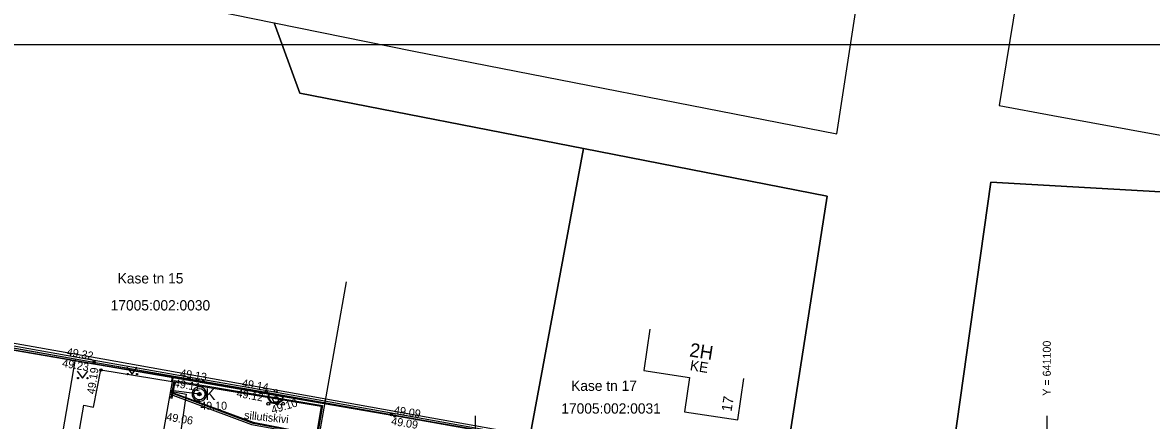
# Model space of a CAD drawing. Extents: x 640539 to 641242, y 6455746 to 6456171.
# Drawn here: x 641010.4 to 641109.2, y 6456051.6 to 6456086.4 of the extents above; entities that cross this region are included whole.
import ezdxf

# ---------------------------------------------------------------- set-up
doc = ezdxf.new("R2010")
doc.units = 0
for name, color, linetype in [('AED', 7, 'Continuous'), ('HALJASTUS', 7, 'Continuous'), ('HOONE', 7, 'Continuous'), ('KORGUS-EH2000', 7, 'Continuous'), ('MOOTPIIR', 7, 'Continuous'), ('MPKAABEL', 7, 'Continuous'), ('MPOHULIIN', 7, 'Continuous'), ('PIIR', 7, 'Continuous'), ('PUU', 7, 'Continuous'), ('RAJATIS', 7, 'Continuous'), ('TEE', 7, 'Continuous'), ('VKAEV', 7, 'Continuous'), ('VORK', 7, 'Continuous'), ('VORMISTUS', 7, 'Continuous'), ('VTRASS', 7, 'Continuous')]:
    doc.layers.add(name, color=color, linetype=linetype)

msp = doc.modelspace()

# ---------------------------------------------------------------- linework, layer by layer
at = {"layer": 'AED'}
for points in [[(640989.599, 6456061.487), (640989.637, 6456061.693), (641003.88, 6456059.133), (641016.679, 6456056.886), (641025.061, 6456055.382), (641031.611, 6456054.238), (641042.984, 6456052.211), (641054.925, 6456050.085), (641062.931, 6456048.649), (641076.58, 6456046.172), (641076.542, 6456045.965), (641062.894, 6456048.442), (641054.888, 6456049.878), (641042.947, 6456052.004), (641031.574, 6456054.031), (641025.024, 6456055.175), (641016.643, 6456056.679), (641003.843, 6456058.926), (640989.599, 6456061.487)], [(640989.716, 6456061.493), (641003.886, 6456058.954), (641016.641, 6456056.706), (641024.998, 6456055.238), (641031.717, 6456054.083)], [(641031.717, 6456054.083), (641042.663, 6456052.11), (641054.778, 6456049.975), (641076.474, 6456046.018), (641076.562, 6456046.363), (641077.173, 6456048.759)]]:
    msp.add_lwpolyline(points, dxfattribs=at)
at = {"layer": 'HALJASTUS'}
for p, q in [((641015.191, 6456055.912), (641015.654, 6456055.305)), ((641015.654, 6456055.305), (641016.1, 6456055.912)), ((641019.529, 6456056.262), (641019.992, 6456055.655)), ((641019.992, 6456055.655), (641020.438, 6456056.262))]:
    msp.add_line(p, q, dxfattribs=at)
msp.add_lwpolyline([(641015, 6456056.967), (641012.362, 6456041.533), (641025.181, 6456038.952), (641024.75, 6456037.055), (641006.919, 6456040.13), (640986.476, 6456043.253)], dxfattribs=at)
for centre in [(641019.591, 6456055.655), (641020.42, 6456055.655), (641015.253, 6456055.305), (641016.082, 6456055.305)]:
    msp.add_circle(centre, 0.055, dxfattribs=at)
at = {"layer": 'HOONE'}
for points in [[(641065.286, 6456059.571), (641064.741, 6456055.96), (641068.757, 6456055.353), (641068.305, 6456052.362), (641072.961, 6456051.659), (641073.506, 6456055.267)], [(641017.259, 6456056.021), (641023.499, 6456055.02), (641023.205, 6456053.366), (641021.796, 6456045.441), (641023.245, 6456045.196), (641022.711, 6456042.035), (641016.139, 6456043.216), (641016.501, 6456045.577), (641014.538, 6456045.902), (641015.755, 6456052.927), (641016.613, 6456052.778), (641017.259, 6456056.021)]]:
    msp.add_lwpolyline(points, dxfattribs=at)
at = {"layer": 'KORGUS-EH2000'}
for centre in [(641016.641, 6456056.706), (641016.643, 6456056.679), (641017.259, 6456056.021), (641024.998, 6456055.238), (641025.024, 6456055.175), (641031.574, 6456054.031), (641031.717, 6456054.083), (641025.79, 6456053.277), (641032.666, 6456053.025), (641042.663, 6456052.11), (641042.947, 6456052.004)]:
    msp.add_circle(centre, 0.1, dxfattribs=at)
at = {"layer": 'MOOTPIIR'}
msp.add_lwpolyline([(641076.292, 6456046.455), (641046.211, 6456051.804), (641017.427, 6456056.959), (640989.537, 6456061.875)], dxfattribs=at)
at = {"layer": 'MPKAABEL'}
for points in [[(641023.239, 6456053.601), (641023.502, 6456053.55), (641023.747, 6456054.975), (641036.533, 6456052.838), (641035.939, 6456049.347)], [(641023.258, 6456053.7), (641023.42, 6456053.668), (641023.666, 6456055.09), (641036.649, 6456052.92), (641036.037, 6456049.33)], [(641034.314, 6456049.645), (641034.463, 6456050.622), (641030.583, 6456051.338), (641023.324, 6456054.037)]]:
    msp.add_lwpolyline(points, dxfattribs=at)
at = {"layer": 'MPOHULIIN'}
msp.add_line((641036.19, 6456049.307), (641038.726, 6456063.729), dxfattribs=at)
at = {"layer": 'PIIR'}
for points in [[(641096.35, 6456170.85), (641108.89, 6456168.73), (641103.15, 6456127.27), (641099.84, 6456103.49), (641095.82, 6456079.12), (641100.54, 6456078.26), (641154.17, 6456068.48), (641158.03, 6456064.92), (641154.87, 6456062.92), (641119.2, 6456071.06), (641095.11, 6456072.42), (641087.94, 6456021.55), (641086.43, 6456012.78), (641071.66, 6456014.53), (641075.96, 6456039.83), (641076.86, 6456046.01), (641080.79, 6456071.2), (641059.48, 6456075.36), (641034.66, 6456080.21), (641032.4, 6456086.36), (641044.64, 6456083.87), (641081.63, 6456076.66), (641086.17, 6456106.22), (641091.05, 6456135.39)], [(641054.76, 6456050), (640996.07, 6456060.07), (641004.12, 6456092.12), (641032.4, 6456086.36), (641034.66, 6456080.21), (641059.48, 6456075.36)], [(641076.86, 6456046.01), (641054.76, 6456050), (641059.48, 6456075.36), (641080.79, 6456071.2)], [(641119.2, 6456071.06), (641154.87, 6456062.92), (641150.61, 6456034.08), (641149.39, 6456025.45), (641087.94, 6456021.55), (641095.11, 6456072.42)], [(640981.25, 6456014.52), (640989.77, 6456061.16), (640996.07, 6456060.07), (641054.76, 6456050), (641076.86, 6456046.01), (641075.96, 6456039.83), (641071.66, 6456014.53), (641048.87, 6456017.91), (641018.09, 6456020.72)]]:
    msp.add_lwpolyline(points, close=True, dxfattribs=at)
at = {"layer": 'PUU'}
for centre, radius in [((641032.548, 6456053.439), 0.25), ((641032.548, 6456054.189), 0.125), ((641031.898, 6456053.064), 0.125), ((641033.198, 6456053.064), 0.125)]:
    msp.add_circle(centre, radius, dxfattribs=at)
at = {"layer": 'RAJATIS'}
msp.add_lwpolyline([(641025.242, 6456053.784), (641025.316, 6456053.589), (641025.434, 6456053.442), (641025.637, 6456053.315), (641025.79, 6456053.277), (641025.971, 6456053.281), (641026.171, 6456053.351), (641026.324, 6456053.467), (641026.42, 6456053.595), (641026.498, 6456053.827), (641026.472, 6456054.104), (641026.357, 6456054.314), (641026.145, 6456054.481), (641025.917, 6456054.544), (641025.643, 6456054.503), (641025.456, 6456054.396), (641025.308, 6456054.215), (641025.241, 6456054.02), (641025.242, 6456053.784)], dxfattribs=at)
at = {"layer": 'TEE'}
for p, q in [((641023.487, 6456055.451), (641023.42, 6456055.033)), ((641023.566, 6456055.437), (641023.499, 6456055.02))]:
    msp.add_line(p, q, dxfattribs=at)
for points in [[(641031.95, 6456053.955), (641033.193, 6456053.732), (641033.111, 6456053.323), (641032.666, 6456053.025), (641032.182, 6456053.126), (641031.874, 6456053.553), (641031.95, 6456053.955)], [(641031.99, 6456053.897), (641033.134, 6456053.692), (641033.066, 6456053.353), (641032.656, 6456053.078), (641032.211, 6456053.171), (641031.927, 6456053.565), (641031.99, 6456053.897)]]:
    msp.add_lwpolyline(points, dxfattribs=at)
at = {"layer": 'VKAEV'}
for radius in [0.5, 0.15, 0.125, 0.1, 0.075, 0.05, 0.025]:
    msp.add_circle((641025.866, 6456053.909), radius, dxfattribs=at)
at = {"layer": 'VORK'}
for p, q in [((641050, 6456052), (641050, 6456048)), ((641100, 6456052), (641100, 6456048))]:
    msp.add_line(p, q, dxfattribs=at)
at = {"layer": 'VORMISTUS'}
msp.add_lwpolyline([(641126.373, 6456084.452), (641126.373, 6455943.818), (640932.327, 6455943.818), (640932.327, 6456084.452)], close=True, dxfattribs=at)
at = {"layer": 'VTRASS'}
msp.add_line((641025.906, 6456053.892), (641023.358, 6456054.225), dxfattribs=at)
for points in [[(641023.347, 6456054.167), (641024.723, 6456053.907), (641023.503, 6456045.711), (641021.895, 6456045.994)], [(641023.302, 6456053.91), (641030.433, 6456051.248), (641034.342, 6456050.555), (641034.215, 6456049.663)], [(641023.337, 6456054.108), (641030.584, 6456051.464), (641034.609, 6456050.673), (641055.121, 6456047.152), (641084.104, 6456040.769)]]:
    msp.add_lwpolyline(points, dxfattribs=at)

# ---------------------------------------------------------------- texts
at = {"layer": 'HOONE'}
for s, height, rotation, p in [('2H', 1.2, 351.05054, (641068.686, 6456057.21)), ('KE', 0.9, 351.05054, (641068.736, 6456055.996)), ('17', 0.9, 80.63835, (641072.412, 6456052.323))]:
    msp.add_text(s, height=height, rotation=rotation, dxfattribs=at).set_placement(p)
at = {"layer": 'KORGUS-EH2000'}
for s, rotation, p in [('49.32', 350.31448, (641014.22, 6456057.284)), ('49.23', 350.31448, (641013.827, 6456056.296)), ('49.19', 81.75821, (641016.716, 6456053.859)), ('49.13', 350.31448, (641024.141, 6456055.425)), ('49.11', 350.31448, (641023.601, 6456054.539)), ('49.14', 349.7523, (641029.546, 6456054.55)), ('49.12', 349.7523, (641029.086, 6456053.671)), ('49.10', 17.01468, (641032.276, 6456052.168)), ('49.09', 351.00621, (641042.853, 6456052.188)), ('49.06', 350.59266, (641022.939, 6456051.607)), ('49.09', 351.00621, (641042.616, 6456051.225))]:
    msp.add_text(s, height=0.7, rotation=rotation, dxfattribs=at).set_placement(p)
msp.add_text('49.10', height=0.7, dxfattribs=at).set_placement((641025.946, 6456052.539))
at = {"layer": 'PIIR'}
for s, p in [('Kase tn 15', (641018.72, 6456063.577)), ('17005:002:0030', (641018.109, 6456061.218)), ('Kase tn 17', (641058.387, 6456054.189)), ('17005:002:0031', (641057.532, 6456052.2))]:
    msp.add_text(s, height=0.9, dxfattribs=at).set_placement(p)
at = {"layer": 'TEE'}
msp.add_text('sillutiskivi', height=0.7, rotation=353.96182, dxfattribs=at).set_placement((641029.757, 6456051.742))
at = {"layer": 'VKAEV'}
msp.add_text('K', height=1, dxfattribs=at).set_placement((641026.382, 6456053.403))
at = {"layer": 'VORK'}
msp.add_text(' Y = 641100', height=0.7, rotation=90, dxfattribs=at).set_placement((641100.35, 6456053.5))

doc.saveas('drawing.dxf')
